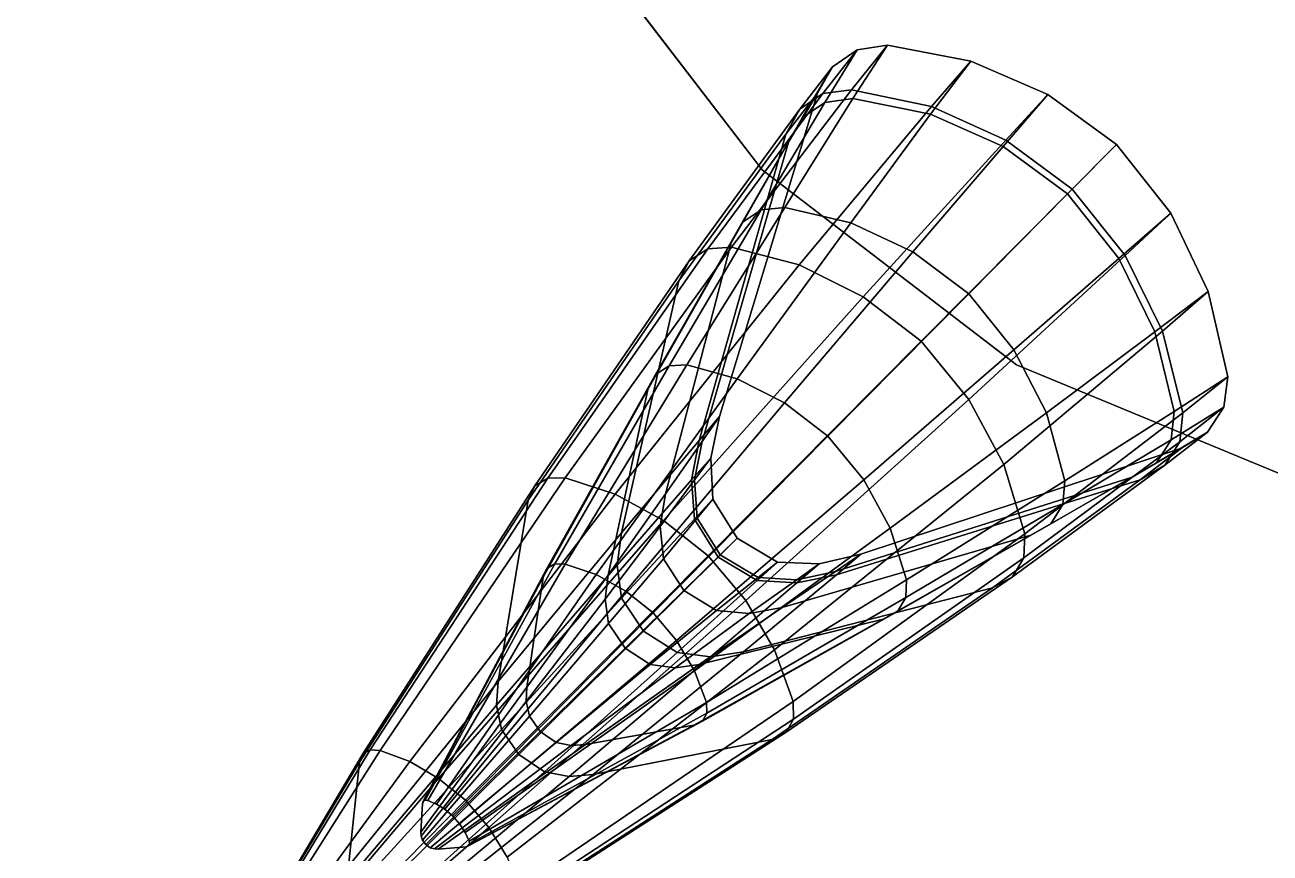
# Model space of a CAD drawing. Header units: millimetres. Extents: x -30782 to 40110, y 35885 to 73818.
# Drawn here: x -14921.9 to -14739.3, y 64196.8 to 64318.2 of the extents above; entities that cross this region are included whole.
import ezdxf

# ---------------------------------------------------------------- set-up
doc = ezdxf.new("R2010")
doc.units = ezdxf.units.MM

# ---------------------------------------------------------------- blocks, each defined once
blk = doc.blocks.new('A$C1ED21673')
for points, invisible_edges in [([(1660.15, 172.7, -859.86), (1660.15, 172.7, -847.86), (1631.56, 209.97, -847.86)], 12), ([(1631.56, 209.97, -847.86), (1631.56, 209.97, -859.86), (1660.15, 172.7, -859.86)], 12), ([(1631.56, 209.97, -859.86), (1697.42, 144.11, -859.86), (1660.15, 172.7, -859.86)], 1), ([(1631.56, 209.97, -847.86), (1660.15, 172.7, -847.86), (1697.42, 144.11, -847.86)], 12), ([(1674.06, 190.28, -842.39), (1665.64, 181.58, -786.23), (1669.03, 183.87, -785.03)], 1), ([(1674.06, 190.28, -842.39), (1670.45, 187.8, -842.33), (1665.64, 181.58, -786.23)], 12), ([(1678.49, 190.96, -842.44), (1669.03, 183.87, -785.03), (1673.24, 184.43, -784.03)], 1), ([(1678.49, 190.96, -842.44), (1674.06, 190.28, -842.39), (1669.03, 183.87, -785.03)], 12), ([(1669.34, 182.59, -890.16), (1670.45, 187.8, -842.33), (1674.06, 190.28, -842.39)], 1), ([(1673.44, 183.16, -890.99), (1669.34, 182.59, -890.16), (1674.06, 190.28, -842.39)], 12), ([(1690.7, 188.65, -842.55), (1678.49, 190.96, -842.44), (1673.24, 184.43, -784.03)], 12), ([(1673.44, 183.16, -890.99), (1674.06, 190.28, -842.39), (1678.49, 190.96, -842.44)], 1), ([(1684.83, 180.85, -892.6), (1673.44, 183.16, -890.99), (1678.49, 190.96, -842.44)], 12), ([(1684.83, 180.85, -892.6), (1678.49, 190.96, -842.44), (1690.7, 188.65, -842.55)], 1), ([(1690.7, 188.65, -842.55), (1673.24, 184.43, -784.03), (1684.94, 181.98, -782.09)], 1), ([(1695.45, 176.12, -893.64), (1684.83, 180.85, -892.6), (1690.7, 188.65, -842.55)], 12), ([(1702.03, 183.74, -842.62), (1690.7, 188.65, -842.55), (1684.94, 181.98, -782.09)], 12), ([(1695.45, 176.12, -893.64), (1690.7, 188.65, -842.55), (1702.03, 183.74, -842.62)], 1), ([(1670.45, 187.8, -842.33), (1663.59, 177.92, -787.43), (1665.64, 181.58, -786.23)], 1), ([(1670.45, 187.8, -842.33), (1668.22, 183.92, -842.26), (1663.59, 177.92, -787.43)], 12), ([(1666.01, 180.34, -889.17), (1668.22, 183.92, -842.26), (1670.45, 187.8, -842.33)], 1), ([(1669.34, 182.59, -890.16), (1666.01, 180.34, -889.17), (1670.45, 187.8, -842.33)], 12), ([(1673.24, 184.43, -784.03), (1669.03, 183.87, -785.03), (1652.16, 161.13, -732.38)], 12), ([(1673.24, 184.43, -784.03), (1652.16, 161.13, -732.38), (1655.65, 161.38, -730.74)], 1), ([(1684.94, 181.98, -782.09), (1673.24, 184.43, -784.03), (1655.65, 161.38, -730.74)], 12), ([(1669.03, 183.87, -785.03), (1649.44, 159.38, -734.34), (1652.16, 161.13, -732.38)], 1), ([(1669.03, 183.87, -785.03), (1665.64, 181.58, -786.23), (1649.44, 159.38, -734.34)], 12), ([(1668.22, 183.92, -842.26), (1650.87, 133.01, -799.55), (1663.59, 177.92, -787.43)], 1), ([(1668.22, 183.92, -842.26), (1653.88, 136.53, -841.62), (1650.87, 133.01, -799.55)], 12), ([(1663.99, 176.76, -888.17), (1653.88, 136.53, -841.62), (1668.22, 183.92, -842.26)], 1), ([(1659.96, 166.82, -933.12), (1666.01, 180.34, -889.17), (1669.34, 182.59, -890.16)], 1), ([(1663.43, 167.19, -934.33), (1659.96, 166.82, -933.12), (1669.34, 182.59, -890.16)], 12), ([(1663.43, 167.19, -934.33), (1669.34, 182.59, -890.16), (1673.44, 183.16, -890.99)], 1), ([(1673.13, 164.94, -936.68), (1663.43, 167.19, -934.33), (1673.44, 183.16, -890.99)], 12), ([(1666.01, 180.34, -889.17), (1663.99, 176.76, -888.17), (1668.22, 183.92, -842.26)], 12), ([(1673.13, 164.94, -936.68), (1673.44, 183.16, -890.99), (1684.83, 180.85, -892.6)], 1), ([(1702.03, 183.74, -842.62), (1684.94, 181.98, -782.09), (1695.85, 177.07, -780.83)], 1), ([(1704.89, 169.16, -894.08), (1695.45, 176.12, -893.64), (1702.03, 183.74, -842.62)], 12), ([(1712.07, 176.42, -842.64), (1702.03, 183.74, -842.62), (1695.85, 177.07, -780.83)], 12), ([(1704.89, 169.16, -894.08), (1702.03, 183.74, -842.62), (1712.07, 176.42, -842.64)], 1), ([(1665.64, 181.58, -786.23), (1647.91, 156.42, -736.31), (1649.44, 159.38, -734.34)], 1), ([(1665.64, 181.58, -786.23), (1663.59, 177.92, -787.43), (1647.91, 156.42, -736.31)], 12), ([(1684.94, 181.98, -782.09), (1655.65, 161.38, -730.74), (1665.56, 158.75, -727.56)], 1), ([(1695.85, 177.07, -780.83), (1684.94, 181.98, -782.09), (1665.56, 158.75, -727.56)], 12), ([(1682.24, 160.67, -938.21), (1673.13, 164.94, -936.68), (1684.83, 180.85, -892.6)], 12), ([(1682.24, 160.67, -938.21), (1684.83, 180.85, -892.6), (1695.45, 176.12, -893.64)], 1), ([(1657.2, 164.99, -931.68), (1663.99, 176.76, -888.17), (1666.01, 180.34, -889.17)], 1), ([(1659.96, 166.82, -933.12), (1657.2, 164.99, -931.68), (1666.01, 180.34, -889.17)], 12), ([(1663.59, 177.92, -787.43), (1650.87, 133.01, -799.55), (1639.52, 119.49, -756.15)], 12), ([(1663.59, 177.92, -787.43), (1639.52, 119.49, -756.15), (1647.91, 156.42, -736.31)], 1), ([(1663.99, 176.76, -888.17), (1651.33, 132.88, -878.15), (1653.88, 136.53, -841.62)], 12), ([(1655.59, 162.01, -930.23), (1651.33, 132.88, -878.15), (1663.99, 176.76, -888.17)], 1), ([(1657.2, 164.99, -931.68), (1655.59, 162.01, -930.23), (1663.99, 176.76, -888.17)], 12), ([(1695.85, 177.07, -780.83), (1665.56, 158.75, -727.56), (1674.93, 154.1, -725.49)], 1), ([(1705.57, 169.88, -780.29), (1695.85, 177.07, -780.83), (1674.93, 154.1, -725.49)], 12), ([(1690.41, 154.54, -938.85), (1682.24, 160.67, -938.21), (1695.45, 176.12, -893.64)], 12), ([(1690.41, 154.54, -938.85), (1695.45, 176.12, -893.64), (1704.89, 169.16, -894.08)], 1), ([(1712.07, 176.42, -842.64), (1695.85, 177.07, -780.83), (1705.57, 169.88, -780.29)], 1), ([(1712.42, 159.69, -893.74), (1704.89, 169.16, -894.08), (1712.07, 176.42, -842.64)], 12), ([(1720.02, 166.35, -842.62), (1712.07, 176.42, -842.64), (1705.57, 169.88, -780.29)], 12), ([(1712.42, 159.69, -893.74), (1712.07, 176.42, -842.64), (1720.02, 166.35, -842.62)], 1), ([(1697.42, 144.11, -847.86), (1660.15, 172.7, -847.86), (1660.15, 172.7, -859.86)], 12), ([(1660.15, 172.7, -859.86), (1697.42, 144.11, -859.86), (1697.42, 144.11, -847.86)], 12), ([(1705.57, 169.88, -780.29), (1674.93, 154.1, -725.49), (1683.42, 147.6, -724.62)], 1), ([(1713.35, 160.12, -780.71), (1705.57, 169.88, -780.29), (1683.42, 147.6, -724.62)], 12), ([(1720.02, 166.35, -842.62), (1705.57, 169.88, -780.29), (1713.35, 160.12, -780.71)], 1), ([(1697.04, 146.32, -938.35), (1690.41, 154.54, -938.85), (1704.89, 169.16, -894.08)], 12), ([(1697.04, 146.32, -938.35), (1704.89, 169.16, -894.08), (1712.42, 159.69, -893.74)], 1), ([(1646.5, 143.95, -971.09), (1657.2, 164.99, -931.68), (1659.96, 166.82, -933.12)], 1), ([(1649.08, 144.11, -972.39), (1646.5, 143.95, -971.09), (1659.96, 166.82, -933.12)], 12), ([(1649.08, 144.11, -972.39), (1659.96, 166.82, -933.12), (1663.43, 167.19, -934.33)], 1), ([(1656.44, 142.07, -974.93), (1649.08, 144.11, -972.39), (1663.43, 167.19, -934.33)], 12), ([(1656.44, 142.07, -974.93), (1663.43, 167.19, -934.33), (1673.13, 164.94, -936.68)], 1), ([(1717.71, 148.92, -892.76), (1712.42, 159.69, -893.74), (1720.02, 166.35, -842.62)], 12), ([(1725.52, 154.85, -842.56), (1720.02, 166.35, -842.62), (1713.35, 160.12, -780.71)], 12), ([(1717.71, 148.92, -892.76), (1720.02, 166.35, -842.62), (1725.52, 154.85, -842.56)], 1), ([(1644.5, 142.69, -969.53), (1655.59, 162.01, -930.23), (1657.2, 164.99, -931.68)], 1), ([(1646.5, 143.95, -971.09), (1644.5, 142.69, -969.53), (1657.2, 164.99, -931.68)], 12), ([(1663.41, 138.55, -976.57), (1656.44, 142.07, -974.93), (1673.13, 164.94, -936.68)], 12), ([(1663.41, 138.55, -976.57), (1673.13, 164.94, -936.68), (1682.24, 160.67, -938.21)], 1), ([(1652.16, 161.13, -732.38), (1626.78, 126.35, -689.32), (1628.69, 127.5, -687.39)], 1), ([(1652.16, 161.13, -732.38), (1649.44, 159.38, -734.34), (1626.78, 126.35, -689.32)], 12), ([(1655.65, 161.38, -730.74), (1628.69, 127.5, -687.39), (1631.23, 127.52, -685.78)], 1), ([(1655.65, 161.38, -730.74), (1652.16, 161.13, -732.38), (1628.69, 127.5, -687.39)], 12), ([(1665.56, 158.75, -727.56), (1655.65, 161.38, -730.74), (1631.23, 127.52, -685.78)], 12), ([(1644.5, 142.69, -969.53), (1643.39, 140.51, -967.97), (1655.59, 162.01, -930.23)], 12), ([(1643.39, 140.51, -967.97), (1645.98, 125.18, -915.57), (1655.59, 162.01, -930.23)], 1), ([(1655.59, 162.01, -930.23), (1645.98, 125.18, -915.57), (1651.33, 132.88, -878.15)], 12), ([(1669.76, 133.66, -977.26), (1663.41, 138.55, -976.57), (1682.24, 160.67, -938.21)], 12), ([(1669.76, 133.66, -977.26), (1682.24, 160.67, -938.21), (1690.41, 154.54, -938.85)], 1), ([(1649.44, 159.38, -734.34), (1647.91, 156.42, -736.31), (1625.81, 124.26, -691.26)], 12), ([(1649.44, 159.38, -734.34), (1625.81, 124.26, -691.26), (1626.78, 126.35, -689.32)], 1), ([(1713.35, 160.12, -780.71), (1683.42, 147.6, -724.62), (1690.42, 139.04, -725.3)], 1), ([(1718.84, 149.04, -781.88), (1713.35, 160.12, -780.71), (1690.42, 139.04, -725.3)], 12), ([(1701.79, 137.06, -936.93), (1697.04, 146.32, -938.35), (1712.42, 159.69, -893.74)], 12), ([(1701.79, 137.06, -936.93), (1712.42, 159.69, -893.74), (1717.71, 148.92, -892.76)], 1), ([(1725.52, 154.85, -842.56), (1713.35, 160.12, -780.71), (1718.84, 149.04, -781.88)], 1), ([(1665.56, 158.75, -727.56), (1631.23, 127.52, -685.78), (1638.6, 125.12, -682.64)], 1), ([(1674.93, 154.1, -725.49), (1665.56, 158.75, -727.56), (1638.6, 125.12, -682.64)], 12), ([(1647.91, 156.42, -736.31), (1621.44, 97.67, -710.8), (1625.81, 124.26, -691.26)], 1), ([(1647.91, 156.42, -736.31), (1639.52, 119.49, -756.15), (1621.44, 97.67, -710.8)], 12), ([(1674.93, 154.1, -725.49), (1638.6, 125.12, -682.64), (1645.67, 121.28, -680.6)], 1), ([(1683.42, 147.6, -724.62), (1674.93, 154.1, -725.49), (1645.67, 121.28, -680.6)], 12), ([(1675.02, 127.26, -976.72), (1669.76, 133.66, -977.26), (1690.41, 154.54, -938.85)], 12), ([(1675.02, 127.26, -976.72), (1690.41, 154.54, -938.85), (1697.04, 146.32, -938.35)], 1), ([(1720.54, 137.25, -891.2), (1717.71, 148.92, -892.76), (1725.52, 154.85, -842.56)], 12), ([(1728.38, 142.35, -842.46), (1725.52, 154.85, -842.56), (1718.84, 149.04, -781.88)], 12), ([(1720.54, 137.25, -891.2), (1725.52, 154.85, -842.56), (1728.38, 142.35, -842.46)], 1), ([(1718.84, 149.04, -781.88), (1690.42, 139.04, -725.3), (1695.56, 129.5, -727.22)], 1), ([(1721.81, 137.06, -783.78), (1718.84, 149.04, -781.88), (1695.56, 129.5, -727.22)], 12), ([(1704.48, 127.11, -934.64), (1701.79, 137.06, -936.93), (1717.71, 148.92, -892.76)], 12), ([(1704.48, 127.11, -934.64), (1717.71, 148.92, -892.76), (1720.54, 137.25, -891.2)], 1), ([(1728.38, 142.35, -842.46), (1718.84, 149.04, -781.88), (1721.81, 137.06, -783.78)], 1), ([(1683.42, 147.6, -724.62), (1645.67, 121.28, -680.6), (1652.19, 116.12, -679.75)], 1), ([(1690.42, 139.04, -725.3), (1683.42, 147.6, -724.62), (1652.19, 116.12, -679.75)], 12), ([(1678.91, 120.15, -975.19), (1675.02, 127.26, -976.72), (1697.04, 146.32, -938.35)], 12), ([(1678.91, 120.15, -975.19), (1697.04, 146.32, -938.35), (1701.79, 137.06, -936.93)], 1), ([(1628.58, 114.23, -1001.53), (1643.39, 140.51, -967.97), (1644.5, 142.69, -969.53)], 1), ([(1629.73, 114.9, -1002.77), (1628.58, 114.23, -1001.53), (1644.5, 142.69, -969.53)], 12), ([(1629.73, 114.9, -1002.77), (1644.5, 142.69, -969.53), (1646.5, 143.95, -971.09)], 1), ([(1631.27, 114.89, -1003.81), (1629.73, 114.9, -1002.77), (1646.5, 143.95, -971.09)], 12), ([(1631.27, 114.89, -1003.81), (1646.5, 143.95, -971.09), (1649.08, 144.11, -972.39)], 1), ([(1635.78, 113.35, -1005.83), (1631.27, 114.89, -1003.81), (1649.08, 144.11, -972.39)], 12), ([(1635.78, 113.35, -1005.83), (1649.08, 144.11, -972.39), (1656.44, 142.07, -974.93)], 1), ([(1697.42, 144.11, -847.86), (1697.42, 144.11, -859.86), (1740.82, 126.13, -859.86)], 12), ([(1697.42, 144.11, -847.86), (1740.82, 126.13, -859.86), (1740.82, 126.13, -847.86)], 1), ([(1697.42, 144.11, -859.86), (1787.39, 120, -859.86), (1740.82, 126.13, -859.86)], 1), ([(1697.42, 144.11, -847.86), (1740.82, 126.13, -847.86), (1787.39, 120, -847.86)], 12), ([(1640.12, 110.94, -1007.15), (1635.78, 113.35, -1005.83), (1656.44, 142.07, -974.93)], 12), ([(1640.12, 110.94, -1007.15), (1656.44, 142.07, -974.93), (1663.41, 138.55, -976.57)], 1), ([(1720.08, 133.12, -890.38), (1728.38, 142.35, -842.46), (1727.82, 137.91, -842.41)], 1), ([(1720.08, 133.12, -890.38), (1720.54, 137.25, -891.2), (1728.38, 142.35, -842.46)], 12), ([(1727.82, 137.91, -842.41), (1728.38, 142.35, -842.46), (1721.81, 137.06, -783.78)], 12), ([(1628.58, 114.23, -1001.53), (1628.01, 112.97, -1000.28), (1643.39, 140.51, -967.97)], 12), ([(1628.01, 112.97, -1000.28), (1637.53, 113.26, -952.19), (1643.39, 140.51, -967.97)], 1), ([(1643.39, 140.51, -967.97), (1637.53, 113.26, -952.19), (1645.98, 125.18, -915.57)], 12), ([(1690.42, 139.04, -725.3), (1652.19, 116.12, -679.75), (1657.71, 109.53, -680.41)], 1), ([(1695.56, 129.5, -727.22), (1690.42, 139.04, -725.3), (1657.71, 109.53, -680.41)], 12), ([(1644.13, 107.74, -1007.7), (1640.12, 110.94, -1007.15), (1663.41, 138.55, -976.57)], 12), ([(1644.13, 107.74, -1007.7), (1663.41, 138.55, -976.57), (1669.76, 133.66, -977.26)], 1), ([(1681.29, 112.6, -972.72), (1678.91, 120.15, -975.19), (1701.79, 137.06, -936.93)], 12), ([(1681.29, 112.6, -972.72), (1701.79, 137.06, -936.93), (1704.48, 127.11, -934.64)], 1), ([(1721.81, 137.06, -783.78), (1695.56, 129.5, -727.22), (1698.65, 119.33, -730.33)], 1), ([(1721.36, 132.83, -784.76), (1721.81, 137.06, -783.78), (1698.65, 119.33, -730.33)], 12), ([(1704.2, 123.62, -933.45), (1720.54, 137.25, -891.2), (1720.08, 133.12, -890.38)], 1), ([(1704.2, 123.62, -933.45), (1704.48, 127.11, -934.64), (1720.54, 137.25, -891.2)], 12), ([(1717.92, 129.74, -889.4), (1727.82, 137.91, -842.41), (1725.44, 134.23, -842.34)], 1), ([(1717.92, 129.74, -889.4), (1720.08, 133.12, -890.38), (1727.82, 137.91, -842.41)], 12), ([(1727.82, 137.91, -842.41), (1721.81, 137.06, -783.78), (1721.36, 132.83, -784.76)], 1), ([(1725.44, 134.23, -842.34), (1727.82, 137.91, -842.41), (1721.36, 132.83, -784.76)], 12), ([(1653.88, 136.53, -841.62), (1649.76, 127.22, -801), (1650.87, 133.01, -799.55)], 1), ([(1653.88, 136.53, -841.62), (1652.59, 130.44, -841.54), (1649.76, 127.22, -801)], 12), ([(1651.33, 132.88, -878.15), (1652.59, 130.44, -841.54), (1653.88, 136.53, -841.62)], 1), ([(1647.56, 103.67, -1007.27), (1644.13, 107.74, -1007.7), (1669.76, 133.66, -977.26)], 12), ([(1647.56, 103.67, -1007.27), (1669.76, 133.66, -977.26), (1675.02, 127.26, -976.72)], 1), ([(1714.39, 127.62, -888.4), (1725.44, 134.23, -842.34), (1721.61, 131.9, -842.28)], 1), ([(1714.39, 127.62, -888.4), (1717.92, 129.74, -889.4), (1725.44, 134.23, -842.34)], 12), ([(1725.44, 134.23, -842.34), (1721.36, 132.83, -784.76), (1719.17, 129.38, -785.95)], 1), ([(1721.61, 131.9, -842.28), (1725.44, 134.23, -842.34), (1719.17, 129.38, -785.95)], 12), ([(1650.87, 133.01, -799.55), (1638.88, 114.71, -758.53), (1639.52, 119.49, -756.15)], 1), ([(1650.87, 133.01, -799.55), (1649.76, 127.22, -801), (1638.88, 114.71, -758.53)], 12), ([(1645.98, 125.18, -915.57), (1650.21, 127.23, -876.95), (1651.33, 132.88, -878.15)], 1), ([(1651.33, 132.88, -878.15), (1650.21, 127.23, -876.95), (1652.59, 130.44, -841.54)], 12), ([(1670.9, 113.81, -878.24), (1721.61, 131.9, -842.28), (1674.61, 116.33, -841.62)], 1), ([(1670.9, 113.81, -878.24), (1714.39, 127.62, -888.4), (1721.61, 131.9, -842.28)], 12), ([(1674.61, 116.33, -841.62), (1721.61, 131.9, -842.28), (1715.57, 127.23, -787.16)], 12), ([(1719.17, 129.38, -785.95), (1721.36, 132.83, -784.76), (1698.49, 115.81, -731.94)], 12), ([(1721.36, 132.83, -784.76), (1698.65, 119.33, -730.33), (1698.49, 115.81, -731.94)], 1), ([(1702.45, 120.81, -932.01), (1720.08, 133.12, -890.38), (1717.92, 129.74, -889.4)], 1), ([(1702.45, 120.81, -932.01), (1704.2, 123.62, -933.45), (1720.08, 133.12, -890.38)], 12), ([(1721.61, 131.9, -842.28), (1719.17, 129.38, -785.95), (1715.57, 127.23, -787.16)], 1), ([(1652.59, 130.44, -841.54), (1650.19, 121.47, -802.12), (1649.76, 127.22, -801)], 1), ([(1652.59, 130.44, -841.54), (1652.91, 124.41, -841.48), (1650.19, 121.47, -802.12)], 12), ([(1650.21, 127.23, -876.95), (1652.91, 124.41, -841.48), (1652.59, 130.44, -841.54)], 1), ([(1699.52, 119.11, -930.55), (1717.92, 129.74, -889.4), (1714.39, 127.62, -888.4)], 1), ([(1699.52, 119.11, -930.55), (1702.45, 120.81, -932.01), (1717.92, 129.74, -889.4)], 12), ([(1695.56, 129.5, -727.22), (1657.71, 109.53, -680.41), (1661.93, 102.31, -682.31)], 1), ([(1698.65, 119.33, -730.33), (1695.56, 129.5, -727.22), (1661.93, 102.31, -682.31)], 12), ([(1719.17, 129.38, -785.95), (1698.49, 115.81, -731.94), (1696.83, 113.03, -733.88)], 1), ([(1715.57, 127.23, -787.16), (1719.17, 129.38, -785.95), (1696.83, 113.03, -733.88)], 12), ([(1626.78, 126.35, -689.32), (1601.09, 85.86, -652.92), (1601.58, 87.04, -651.59)], 1), ([(1626.78, 126.35, -689.32), (1625.81, 124.26, -691.26), (1601.09, 85.86, -652.92)], 12), ([(1628.69, 127.5, -687.39), (1601.58, 87.04, -651.59), (1602.65, 87.64, -650.26)], 1), ([(1628.69, 127.5, -687.39), (1626.78, 126.35, -689.32), (1601.58, 87.04, -651.59)], 12), ([(1631.23, 127.52, -685.78), (1602.65, 87.64, -650.26), (1604.12, 87.56, -649.15)], 1), ([(1631.23, 127.52, -685.78), (1628.69, 127.5, -687.39), (1602.65, 87.64, -650.26)], 12), ([(1638.6, 125.12, -682.64), (1631.23, 127.52, -685.78), (1604.12, 87.56, -649.15)], 12), ([(1649.76, 127.22, -801), (1639.53, 109.88, -760.36), (1638.88, 114.71, -758.53)], 1), ([(1649.76, 127.22, -801), (1650.19, 121.47, -802.12), (1639.53, 109.88, -760.36)], 12), ([(1645.18, 120.42, -913.82), (1650.6, 121.63, -876.02), (1650.21, 127.23, -876.95)], 1), ([(1645.98, 125.18, -915.57), (1645.18, 120.42, -913.82), (1650.21, 127.23, -876.95)], 12), ([(1650.2, 99.24, -1006.04), (1647.56, 103.67, -1007.27), (1675.02, 127.26, -976.72)], 12), ([(1650.2, 99.24, -1006.04), (1675.02, 127.26, -976.72), (1678.91, 120.15, -975.19)], 1), ([(1650.21, 127.23, -876.95), (1650.6, 121.63, -876.02), (1652.91, 124.41, -841.48)], 12), ([(1663.04, 108.52, -915.7), (1714.39, 127.62, -888.4), (1670.9, 113.81, -878.24)], 1), ([(1663.04, 108.52, -915.7), (1699.52, 119.11, -930.55), (1714.39, 127.62, -888.4)], 12), ([(1671.05, 113.33, -799.44), (1715.57, 127.23, -787.16), (1693.92, 111.42, -735.86)], 12), ([(1674.61, 116.33, -841.62), (1715.57, 127.23, -787.16), (1671.05, 113.33, -799.44)], 1), ([(1681.2, 110, -971.44), (1704.48, 127.11, -934.64), (1704.2, 123.62, -933.45)], 1), ([(1681.2, 110, -971.44), (1681.29, 112.6, -972.72), (1704.48, 127.11, -934.64)], 12), ([(1715.57, 127.23, -787.16), (1696.83, 113.03, -733.88), (1693.92, 111.42, -735.86)], 1), ([(1625.81, 124.26, -691.26), (1599.46, 70.6, -666.4), (1601.09, 85.86, -652.92)], 1), ([(1625.81, 124.26, -691.26), (1621.44, 97.67, -710.8), (1599.46, 70.6, -666.4)], 12), ([(1638.6, 125.12, -682.64), (1604.12, 87.56, -649.15), (1608.47, 85.93, -646.98)], 1), ([(1645.67, 121.28, -680.6), (1638.6, 125.12, -682.64), (1608.47, 85.93, -646.98)], 12), ([(1637.53, 113.26, -952.19), (1645.18, 120.42, -913.82), (1645.98, 125.18, -915.57)], 1), ([(1652.91, 124.41, -841.48), (1653.68, 115.92, -802.55), (1650.19, 121.47, -802.12)], 1), ([(1650.6, 121.63, -876.02), (1656.45, 118.67, -841.46), (1652.91, 124.41, -841.48)], 1), ([(1652.91, 124.41, -841.48), (1656.45, 118.67, -841.46), (1653.68, 115.92, -802.55)], 12), ([(1679.99, 107.95, -969.9), (1704.2, 123.62, -933.45), (1702.45, 120.81, -932.01)], 1), ([(1679.99, 107.95, -969.9), (1681.2, 110, -971.44), (1704.2, 123.62, -933.45)], 12), ([(1645.67, 121.28, -680.6), (1608.47, 85.93, -646.98), (1612.7, 83.46, -645.58)], 1), ([(1652.19, 116.12, -679.75), (1645.67, 121.28, -680.6), (1612.7, 83.46, -645.58)], 12), ([(1650.19, 121.47, -802.12), (1642.73, 105.06, -761.07), (1639.53, 109.88, -760.36)], 1), ([(1650.19, 121.47, -802.12), (1653.68, 115.92, -802.55), (1642.73, 105.06, -761.07)], 12), ([(1645.18, 120.42, -913.82), (1645.65, 115.66, -912.47), (1650.6, 121.63, -876.02)], 12), ([(1645.65, 115.66, -912.47), (1653.97, 116.24, -875.66), (1650.6, 121.63, -876.02)], 1), ([(1650.6, 121.63, -876.02), (1653.97, 116.24, -875.66), (1656.45, 118.67, -841.46)], 12), ([(1677.86, 106.79, -968.32), (1702.45, 120.81, -932.01), (1699.52, 119.11, -930.55)], 1), ([(1677.86, 106.79, -968.32), (1679.99, 107.95, -969.9), (1702.45, 120.81, -932.01)], 12), ([(1639.52, 119.49, -756.15), (1621.2, 94.21, -713.14), (1621.44, 97.67, -710.8)], 1), ([(1639.52, 119.49, -756.15), (1638.88, 114.71, -758.53), (1621.2, 94.21, -713.14)], 12), ([(1637.09, 109.73, -950.3), (1645.65, 115.66, -912.47), (1645.18, 120.42, -913.82)], 1), ([(1637.53, 113.26, -952.19), (1637.09, 109.73, -950.3), (1645.18, 120.42, -913.82)], 12), ([(1651.95, 94.6, -1004.08), (1650.2, 99.24, -1006.04), (1678.91, 120.15, -975.19)], 12), ([(1650.91, 100.17, -952.33), (1677.86, 106.79, -968.32), (1699.52, 119.11, -930.55)], 12), ([(1650.91, 100.17, -952.33), (1699.52, 119.11, -930.55), (1663.04, 108.52, -915.7)], 1), ([(1651.95, 94.6, -1004.08), (1678.91, 120.15, -975.19), (1681.29, 112.6, -972.72)], 1), ([(1656.45, 118.67, -841.46), (1659.39, 112.49, -802.07), (1653.68, 115.92, -802.55)], 1), ([(1653.97, 116.24, -875.66), (1662.36, 115.19, -841.48), (1656.45, 118.67, -841.46)], 1), ([(1656.45, 118.67, -841.46), (1662.36, 115.19, -841.48), (1659.39, 112.49, -802.07)], 12), ([(1698.65, 119.33, -730.33), (1661.93, 102.31, -682.31), (1664.67, 94.73, -685.37)], 1), ([(1698.49, 115.81, -731.94), (1698.65, 119.33, -730.33), (1664.67, 94.73, -685.37)], 12), ([(1652.19, 116.12, -679.75), (1612.7, 83.46, -645.58), (1616.65, 80.25, -644.99)], 1), ([(1657.71, 109.53, -680.41), (1652.19, 116.12, -679.75), (1616.65, 80.25, -644.99)], 12), ([(1637.09, 109.73, -950.3), (1637.62, 106.15, -948.85), (1645.65, 115.66, -912.47)], 12), ([(1637.62, 106.15, -948.85), (1648.64, 111.01, -911.95), (1645.65, 115.66, -912.47)], 1), ([(1653.68, 115.92, -802.55), (1647.67, 101.9, -760.28), (1642.73, 105.06, -761.07)], 1), ([(1645.65, 115.66, -912.47), (1648.64, 111.01, -911.95), (1653.97, 116.24, -875.66)], 12), ([(1653.68, 115.92, -802.55), (1659.39, 112.49, -802.07), (1647.67, 101.9, -760.28)], 12), ([(1648.64, 111.01, -911.95), (1659.52, 112.92, -876.06), (1653.97, 116.24, -875.66)], 1), ([(1653.97, 116.24, -875.66), (1659.52, 112.92, -876.06), (1662.36, 115.19, -841.48)], 12), ([(1662.36, 115.19, -841.48), (1665.22, 112.12, -800.92), (1659.39, 112.49, -802.07)], 1), ([(1659.52, 112.92, -876.06), (1668.47, 114.94, -841.55), (1662.36, 115.19, -841.48)], 1), ([(1662.36, 115.19, -841.48), (1668.47, 114.94, -841.55), (1665.22, 112.12, -800.92)], 12), ([(1698.49, 115.81, -731.94), (1664.67, 94.73, -685.37), (1664.72, 92.17, -686.95)], 1), ([(1696.83, 113.03, -733.88), (1698.49, 115.81, -731.94), (1664.72, 92.17, -686.95)], 12), ([(1665.2, 112.6, -877.01), (1674.61, 116.33, -841.62), (1668.47, 114.94, -841.55)], 1), ([(1665.2, 112.6, -877.01), (1670.9, 113.81, -878.24), (1674.61, 116.33, -841.62)], 12), ([(1668.47, 114.94, -841.55), (1674.61, 116.33, -841.62), (1671.05, 113.33, -799.44)], 12), ([(1610.43, 80.12, -1026.46), (1628.01, 112.97, -1000.28), (1628.58, 114.23, -1001.53)], 1), ([(1610.72, 80.27, -1026.89), (1610.43, 80.12, -1026.46), (1628.58, 114.23, -1001.53)], 12), ([(1610.72, 80.27, -1026.89), (1628.58, 114.23, -1001.53), (1629.73, 114.9, -1002.77)], 1), ([(1611.13, 80.22, -1027.24), (1610.72, 80.27, -1026.89), (1629.73, 114.9, -1002.77)], 12), ([(1611.13, 80.22, -1027.24), (1629.73, 114.9, -1002.77), (1631.27, 114.89, -1003.81)], 1), ([(1612.37, 79.69, -1027.93), (1611.13, 80.22, -1027.24), (1631.27, 114.89, -1003.81)], 12), ([(1612.37, 79.69, -1027.93), (1631.27, 114.89, -1003.81), (1635.78, 113.35, -1005.83)], 1), ([(1613.59, 78.93, -1028.38), (1612.37, 79.69, -1027.93), (1635.78, 113.35, -1005.83)], 12), ([(1613.59, 78.93, -1028.38), (1635.78, 113.35, -1005.83), (1640.12, 110.94, -1007.15)], 1), ([(1638.88, 114.71, -758.53), (1621.91, 90.64, -714.95), (1621.2, 94.21, -713.14)], 1), ([(1638.88, 114.71, -758.53), (1639.53, 109.88, -760.36), (1621.91, 90.64, -714.95)], 12), ([(1628.01, 112.97, -1000.28), (1625.64, 96.85, -987.69), (1637.53, 113.26, -952.19)], 12), ([(1625.64, 96.85, -987.69), (1637.09, 109.73, -950.3), (1637.53, 113.26, -952.19)], 1), ([(1665.22, 112.12, -800.92), (1671.05, 113.33, -799.44), (1657.39, 102.02, -755.98)], 12), ([(1671.05, 113.33, -799.44), (1693.92, 111.42, -735.86), (1657.39, 102.02, -755.98)], 1), ([(1658.24, 107.64, -913.91), (1670.9, 113.81, -878.24), (1665.2, 112.6, -877.01)], 1), ([(1658.24, 107.64, -913.91), (1663.04, 108.52, -915.7), (1670.9, 113.81, -878.24)], 12), ([(1659.52, 112.92, -876.06), (1665.2, 112.6, -877.01), (1668.47, 114.94, -841.55)], 12), ([(1668.47, 114.94, -841.55), (1671.05, 113.33, -799.44), (1665.22, 112.12, -800.92)], 1), ([(1610.31, 79.8, -1026.04), (1625.64, 96.85, -987.69), (1628.01, 112.97, -1000.28)], 1), ([(1610.43, 80.12, -1026.46), (1610.31, 79.8, -1026.04), (1628.01, 112.97, -1000.28)], 12), ([(1659.39, 112.49, -802.07), (1652.56, 101.3, -758.4), (1647.67, 101.9, -760.28)], 1), ([(1648.64, 111.01, -911.95), (1653.43, 108.06, -912.52), (1659.52, 112.92, -876.06)], 12), ([(1652, 93.05, -1003.05), (1651.95, 94.6, -1004.08), (1681.29, 112.6, -972.72)], 12), ([(1652, 93.05, -1003.05), (1681.29, 112.6, -972.72), (1681.2, 110, -971.44)], 1), ([(1659.39, 112.49, -802.07), (1665.22, 112.12, -800.92), (1652.56, 101.3, -758.4)], 12), ([(1665.22, 112.12, -800.92), (1657.39, 102.02, -755.98), (1652.56, 101.3, -758.4)], 1), ([(1653.43, 108.06, -912.52), (1665.2, 112.6, -877.01), (1659.52, 112.92, -876.06)], 1), ([(1653.43, 108.06, -912.52), (1658.24, 107.64, -913.91), (1665.2, 112.6, -877.01)], 12), ([(1657.39, 102.02, -755.98), (1693.92, 111.42, -735.86), (1661.59, 89.18, -690.82)], 12), ([(1693.92, 111.42, -735.86), (1663.64, 90.22, -688.87), (1661.59, 89.18, -690.82)], 1), ([(1693.92, 111.42, -735.86), (1696.83, 113.03, -733.88), (1663.64, 90.22, -688.87)], 12), ([(1696.83, 113.03, -733.88), (1664.72, 92.17, -686.95), (1663.64, 90.22, -688.87)], 1), ([(1614.74, 77.97, -1028.57), (1613.59, 78.93, -1028.38), (1640.12, 110.94, -1007.15)], 12), ([(1614.74, 77.97, -1028.57), (1640.12, 110.94, -1007.15), (1644.13, 107.74, -1007.7)], 1), ([(1639.53, 109.88, -760.36), (1624.47, 86.97, -715.64), (1621.91, 90.64, -714.95)], 1), ([(1639.53, 109.88, -760.36), (1642.73, 105.06, -761.07), (1624.47, 86.97, -715.64)], 12), ([(1625.53, 94.75, -986.18), (1637.62, 106.15, -948.85), (1637.09, 109.73, -950.3)], 1), ([(1625.64, 96.85, -987.69), (1625.53, 94.75, -986.18), (1637.09, 109.73, -950.3)], 12), ([(1637.62, 106.15, -948.85), (1640.03, 102.55, -948.28), (1648.64, 111.01, -911.95)], 12), ([(1640.03, 102.55, -948.28), (1653.43, 108.06, -912.52), (1648.64, 111.01, -911.95)], 1), ([(1651.37, 91.87, -1001.82), (1681.2, 110, -971.44), (1679.99, 107.95, -969.9)], 1), ([(1651.37, 91.87, -1001.82), (1652, 93.05, -1003.05), (1681.2, 110, -971.44)], 12), ([(1615.76, 76.8, -1028.42), (1614.74, 77.97, -1028.57), (1644.13, 107.74, -1007.7)], 12), ([(1615.76, 76.8, -1028.42), (1644.13, 107.74, -1007.7), (1647.56, 103.67, -1007.27)], 1), ([(1657.71, 109.53, -680.41), (1616.65, 80.25, -644.99), (1620.07, 76.24, -645.45)], 1), ([(1661.93, 102.31, -682.31), (1657.71, 109.53, -680.41), (1620.07, 76.24, -645.45)], 12), ([(1640.03, 102.55, -948.28), (1643.72, 100.17, -948.91), (1653.43, 108.06, -912.52)], 12), ([(1643.72, 100.17, -948.91), (1658.24, 107.64, -913.91), (1653.43, 108.06, -912.52)], 1), ([(1647.35, 99.68, -950.4), (1663.04, 108.52, -915.7), (1658.24, 107.64, -913.91)], 1), ([(1647.35, 99.68, -950.4), (1650.91, 100.17, -952.33), (1663.04, 108.52, -915.7)], 12), ([(1650.13, 91.26, -1000.56), (1679.99, 107.95, -969.9), (1677.86, 106.79, -968.32)], 1), ([(1650.13, 91.26, -1000.56), (1651.37, 91.87, -1001.82), (1679.99, 107.95, -969.9)], 12), ([(1625.53, 94.75, -986.18), (1626, 92.58, -985.02), (1637.62, 106.15, -948.85)], 12), ([(1626, 92.58, -985.02), (1640.03, 102.55, -948.28), (1637.62, 106.15, -948.85)], 1), ([(1634.23, 88.42, -987.8), (1650.13, 91.26, -1000.56), (1677.86, 106.79, -968.32)], 12), ([(1634.23, 88.42, -987.8), (1677.86, 106.79, -968.32), (1650.91, 100.17, -952.33)], 1), ([(1643.72, 100.17, -948.91), (1647.35, 99.68, -950.4), (1658.24, 107.64, -913.91)], 12), ([(1642.73, 105.06, -761.07), (1628.24, 84.43, -714.87), (1624.47, 86.97, -715.64)], 1), ([(1642.73, 105.06, -761.07), (1647.67, 101.9, -760.28), (1628.24, 84.43, -714.87)], 12), ([(1616.59, 75.55, -1028), (1615.76, 76.8, -1028.42), (1647.56, 103.67, -1007.27)], 12), ([(1616.59, 75.55, -1028), (1647.56, 103.67, -1007.27), (1650.2, 99.24, -1006.04)], 1), ([(1661.93, 102.31, -682.31), (1620.07, 76.24, -645.45), (1622.76, 71.92, -646.76)], 1), ([(1664.67, 94.73, -685.37), (1661.93, 102.31, -682.31), (1622.76, 71.92, -646.76)], 12), ([(1626, 92.58, -985.02), (1627.6, 90.32, -984.57), (1640.03, 102.55, -948.28)], 12), ([(1627.6, 90.32, -984.57), (1643.72, 100.17, -948.91), (1640.03, 102.55, -948.28)], 1), ([(1647.67, 101.9, -760.28), (1631.84, 83.76, -713.02), (1628.24, 84.43, -714.87)], 1), ([(1647.67, 101.9, -760.28), (1652.56, 101.3, -758.4), (1631.84, 83.76, -713.02)], 12), ([(1652.56, 101.3, -758.4), (1635.33, 84.05, -710.63), (1631.84, 83.76, -713.02)], 1), ([(1657.39, 102.02, -755.98), (1661.59, 89.18, -690.82), (1635.33, 84.05, -710.63)], 1), ([(1652.56, 101.3, -758.4), (1657.39, 102.02, -755.98), (1635.33, 84.05, -710.63)], 12), ([(1617.17, 74.27, -1027.33), (1616.59, 75.55, -1028), (1650.2, 99.24, -1006.04)], 12), ([(1617.17, 74.27, -1027.33), (1650.2, 99.24, -1006.04), (1651.95, 94.6, -1004.08)], 1), ([(1627.6, 90.32, -984.57), (1629.91, 88.73, -985.06), (1643.72, 100.17, -948.91)], 12), ([(1629.91, 88.73, -985.06), (1647.35, 99.68, -950.4), (1643.72, 100.17, -948.91)], 1), ([(1629.91, 88.73, -985.06), (1632.11, 88.28, -986.26), (1647.35, 99.68, -950.4)], 12), ([(1632.11, 88.28, -986.26), (1650.91, 100.17, -952.33), (1647.35, 99.68, -950.4)], 1), ([(1632.11, 88.28, -986.26), (1634.23, 88.42, -987.8), (1650.91, 100.17, -952.33)], 12), ([(1621.44, 97.67, -710.8), (1599.44, 68.6, -668.01), (1599.46, 70.6, -666.4)], 1), ([(1621.44, 97.67, -710.8), (1621.2, 94.21, -713.14), (1599.44, 68.6, -668.01)], 12), ([(1610.11, 75.57, -1021.74), (1625.53, 94.75, -986.18), (1625.64, 96.85, -987.69)], 1), ([(1610.31, 79.8, -1026.04), (1610.11, 75.57, -1021.74), (1625.64, 96.85, -987.69)], 12), ([(1621.2, 94.21, -713.14), (1599.97, 66.52, -669.25), (1599.44, 68.6, -668.01)], 1), ([(1621.2, 94.21, -713.14), (1621.91, 90.64, -714.95), (1599.97, 66.52, -669.25)], 12), ([(1610.11, 75.57, -1021.74), (1610.14, 75.01, -1021.22), (1625.53, 94.75, -986.18)], 12), ([(1610.14, 75.01, -1021.22), (1626, 92.58, -985.02), (1625.53, 94.75, -986.18)], 1), ([(1617.23, 73.85, -1026.98), (1617.17, 74.27, -1027.33), (1651.95, 94.6, -1004.08)], 12), ([(1617.23, 73.85, -1026.98), (1651.95, 94.6, -1004.08), (1652, 93.05, -1003.05)], 1), ([(1664.67, 94.73, -685.37), (1622.76, 71.92, -646.76), (1624.6, 67.43, -648.86)], 1), ([(1664.72, 92.17, -686.95), (1664.67, 94.73, -685.37), (1624.6, 67.43, -648.86)], 12), ([(1610.14, 75.01, -1021.22), (1610.32, 74.42, -1020.82), (1626, 92.58, -985.02)], 12), ([(1610.32, 74.42, -1020.82), (1627.6, 90.32, -984.57), (1626, 92.58, -985.02)], 1), ([(1616.78, 73.43, -1026.13), (1651.37, 91.87, -1001.82), (1650.13, 91.26, -1000.56)], 1), ([(1616.78, 73.43, -1026.13), (1617.09, 73.56, -1026.56), (1651.37, 91.87, -1001.82)], 12), ([(1617.09, 73.56, -1026.56), (1652, 93.05, -1003.05), (1651.37, 91.87, -1001.82)], 1), ([(1617.09, 73.56, -1026.56), (1617.23, 73.85, -1026.98), (1652, 93.05, -1003.05)], 12), ([(1664.72, 92.17, -686.95), (1624.6, 67.43, -648.86), (1624.72, 65.94, -649.96)], 1), ([(1663.64, 90.22, -688.87), (1664.72, 92.17, -686.95), (1624.72, 65.94, -649.96)], 12), ([(1621.91, 90.64, -714.95), (1601.58, 64.3, -669.73), (1599.97, 66.52, -669.25)], 1), ([(1621.91, 90.64, -714.95), (1624.47, 86.97, -715.64), (1601.58, 64.3, -669.73)], 12), ([(1610.32, 74.42, -1020.82), (1610.81, 73.78, -1020.67), (1627.6, 90.32, -984.57)], 12), ([(1610.81, 73.78, -1020.67), (1629.91, 88.73, -985.06), (1627.6, 90.32, -984.57)], 1), ([(1612.63, 73.1, -1021.77), (1650.13, 91.26, -1000.56), (1634.23, 88.42, -987.8)], 1), ([(1612.63, 73.1, -1021.77), (1616.78, 73.43, -1026.13), (1650.13, 91.26, -1000.56)], 12), ([(1663.64, 90.22, -688.87), (1624.72, 65.94, -649.96), (1624.16, 64.85, -651.28)], 1), ([(1661.59, 89.18, -690.82), (1663.64, 90.22, -688.87), (1624.16, 64.85, -651.28)], 12), ([(1457.33, 87.84, -597.86), (1519.44, 40.18, -597.86), (1591.77, 10.22, -597.86)], 12), ([(1602.65, 87.64, -650.26), (1577.15, 45.87, -621.66), (1577.39, 46, -621.3)], 1), ([(1602.65, 87.64, -650.26), (1601.58, 87.04, -651.59), (1577.15, 45.87, -621.66)], 12), ([(1604.12, 87.56, -649.15), (1602.65, 87.64, -650.26), (1577.39, 46, -621.3)], 12), ([(1610.81, 73.78, -1020.67), (1611.47, 73.3, -1020.84), (1629.91, 88.73, -985.06)], 12), ([(1611.47, 73.3, -1020.84), (1632.11, 88.28, -986.26), (1629.91, 88.73, -985.06)], 1), ([(1611.47, 73.3, -1020.84), (1612.07, 73.12, -1021.25), (1632.11, 88.28, -986.26)], 12), ([(1612.07, 73.12, -1021.25), (1634.23, 88.42, -987.8), (1632.11, 88.28, -986.26)], 1), ([(1612.07, 73.12, -1021.25), (1612.63, 73.1, -1021.77), (1634.23, 88.42, -987.8)], 12), ([(1661.59, 89.18, -690.82), (1624.16, 64.85, -651.28), (1623.01, 64.32, -652.62)], 1), ([(1635.33, 84.05, -710.63), (1661.59, 89.18, -690.82), (1623.01, 64.32, -652.62)], 12), ([(1601.09, 85.86, -652.92), (1599.46, 70.6, -666.4), (1576.85, 41.96, -625.67)], 12), ([(1601.09, 85.86, -652.92), (1576.85, 41.96, -625.67), (1577.04, 45.59, -622.02)], 1), ([(1601.58, 87.04, -651.59), (1601.09, 85.86, -652.92), (1577.04, 45.59, -622.02)], 12), ([(1601.58, 87.04, -651.59), (1577.04, 45.59, -622.02), (1577.15, 45.87, -621.66)], 1), ([(1604.12, 87.56, -649.15), (1577.39, 46, -621.3), (1577.75, 45.96, -621)], 1), ([(1608.47, 85.93, -646.98), (1604.12, 87.56, -649.15), (1577.75, 45.96, -621)], 12), ([(1608.47, 85.93, -646.98), (1577.75, 45.96, -621), (1578.81, 45.51, -620.41)], 1), ([(1612.7, 83.46, -645.58), (1608.47, 85.93, -646.98), (1578.81, 45.51, -620.41)], 12), ([(1624.47, 86.97, -715.64), (1603.85, 62.7, -669.2), (1601.58, 64.3, -669.73)], 1), ([(1624.47, 86.97, -715.64), (1628.24, 84.43, -714.87), (1603.85, 62.7, -669.2)], 12), ([(1628.24, 84.43, -714.87), (1605.96, 62.19, -667.92), (1603.85, 62.7, -669.2)], 1), ([(1628.24, 84.43, -714.87), (1631.84, 83.76, -713.02), (1605.96, 62.19, -667.92)], 12), ([(1635.33, 84.05, -710.63), (1623.01, 64.32, -652.62), (1607.97, 62.24, -666.28)], 1), ([(1631.84, 83.76, -713.02), (1635.33, 84.05, -710.63), (1607.97, 62.24, -666.28)], 12), ([(1612.7, 83.46, -645.58), (1578.81, 45.51, -620.41), (1579.85, 44.87, -620.03)], 1), ([(1616.65, 80.25, -644.99), (1612.7, 83.46, -645.58), (1579.85, 44.87, -620.03)], 12), ([(1631.84, 83.76, -713.02), (1607.97, 62.24, -666.28), (1605.96, 62.19, -667.92)], 1), ([(1616.65, 80.25, -644.99), (1579.85, 44.87, -620.03), (1580.84, 44.05, -619.87)], 1), ([(1620.07, 76.24, -645.45), (1616.65, 80.25, -644.99), (1580.84, 44.05, -619.87)], 12), ([(1612.63, 73.1, -1021.77), (1610.11, 75.57, -1021.74), (1610.31, 79.8, -1026.04)], 13), ([(1610.72, 80.27, -1026.89), (1610.31, 79.8, -1026.04), (1610.43, 80.12, -1026.46)], 1), ([(1610.72, 80.27, -1026.89), (1611.13, 80.22, -1027.24), (1610.31, 79.8, -1026.04)], 14), ([(1611.13, 80.22, -1027.24), (1612.37, 79.69, -1027.93), (1610.31, 79.8, -1026.04)], 14), ([(1612.37, 79.69, -1027.93), (1613.59, 78.93, -1028.38), (1610.31, 79.8, -1026.04)], 14), ([(1613.59, 78.93, -1028.38), (1614.74, 77.97, -1028.57), (1610.31, 79.8, -1026.04)], 14), ([(1614.74, 77.97, -1028.57), (1615.76, 76.8, -1028.42), (1610.31, 79.8, -1026.04)], 14), ([(1615.76, 76.8, -1028.42), (1616.59, 75.55, -1028), (1610.31, 79.8, -1026.04)], 14), ([(1616.59, 75.55, -1028), (1617.17, 74.27, -1027.33), (1610.31, 79.8, -1026.04)], 14), ([(1617.17, 74.27, -1027.33), (1617.23, 73.85, -1026.98), (1610.31, 79.8, -1026.04)], 14), ([(1617.23, 73.85, -1026.98), (1617.09, 73.56, -1026.56), (1610.31, 79.8, -1026.04)], 14), ([(1617.09, 73.56, -1026.56), (1616.78, 73.43, -1026.13), (1610.31, 79.8, -1026.04)], 14), ([(1616.78, 73.43, -1026.13), (1612.63, 73.1, -1021.77), (1610.31, 79.8, -1026.04)], 14), ([(1620.07, 76.24, -645.45), (1580.84, 44.05, -619.87), (1581.71, 43.05, -620)], 1), ([(1622.76, 71.92, -646.76), (1620.07, 76.24, -645.45), (1581.71, 43.05, -620)], 12), ([(1612.63, 73.1, -1021.77), (1612.07, 73.12, -1021.25), (1610.11, 75.57, -1021.74)], 14), ([(1612.07, 73.12, -1021.25), (1610.14, 75.01, -1021.22), (1610.11, 75.57, -1021.74)], 13), ([(1612.07, 73.12, -1021.25), (1611.47, 73.3, -1020.84), (1610.14, 75.01, -1021.22)], 14), ([(1611.47, 73.3, -1020.84), (1610.81, 73.78, -1020.67), (1610.14, 75.01, -1021.22)], 14), ([(1610.81, 73.78, -1020.67), (1610.32, 74.42, -1020.82), (1610.14, 75.01, -1021.22)], 12)]:
    blk.add_3dface(points, dxfattribs=dict(invisible_edges=invisible_edges))

msp = doc.modelspace()

# ---------------------------------------------------------------- block references
msp.add_blockref('A$C1ED21673', (-16473.93, 64124.28))

doc.saveas('drawing.dxf')
